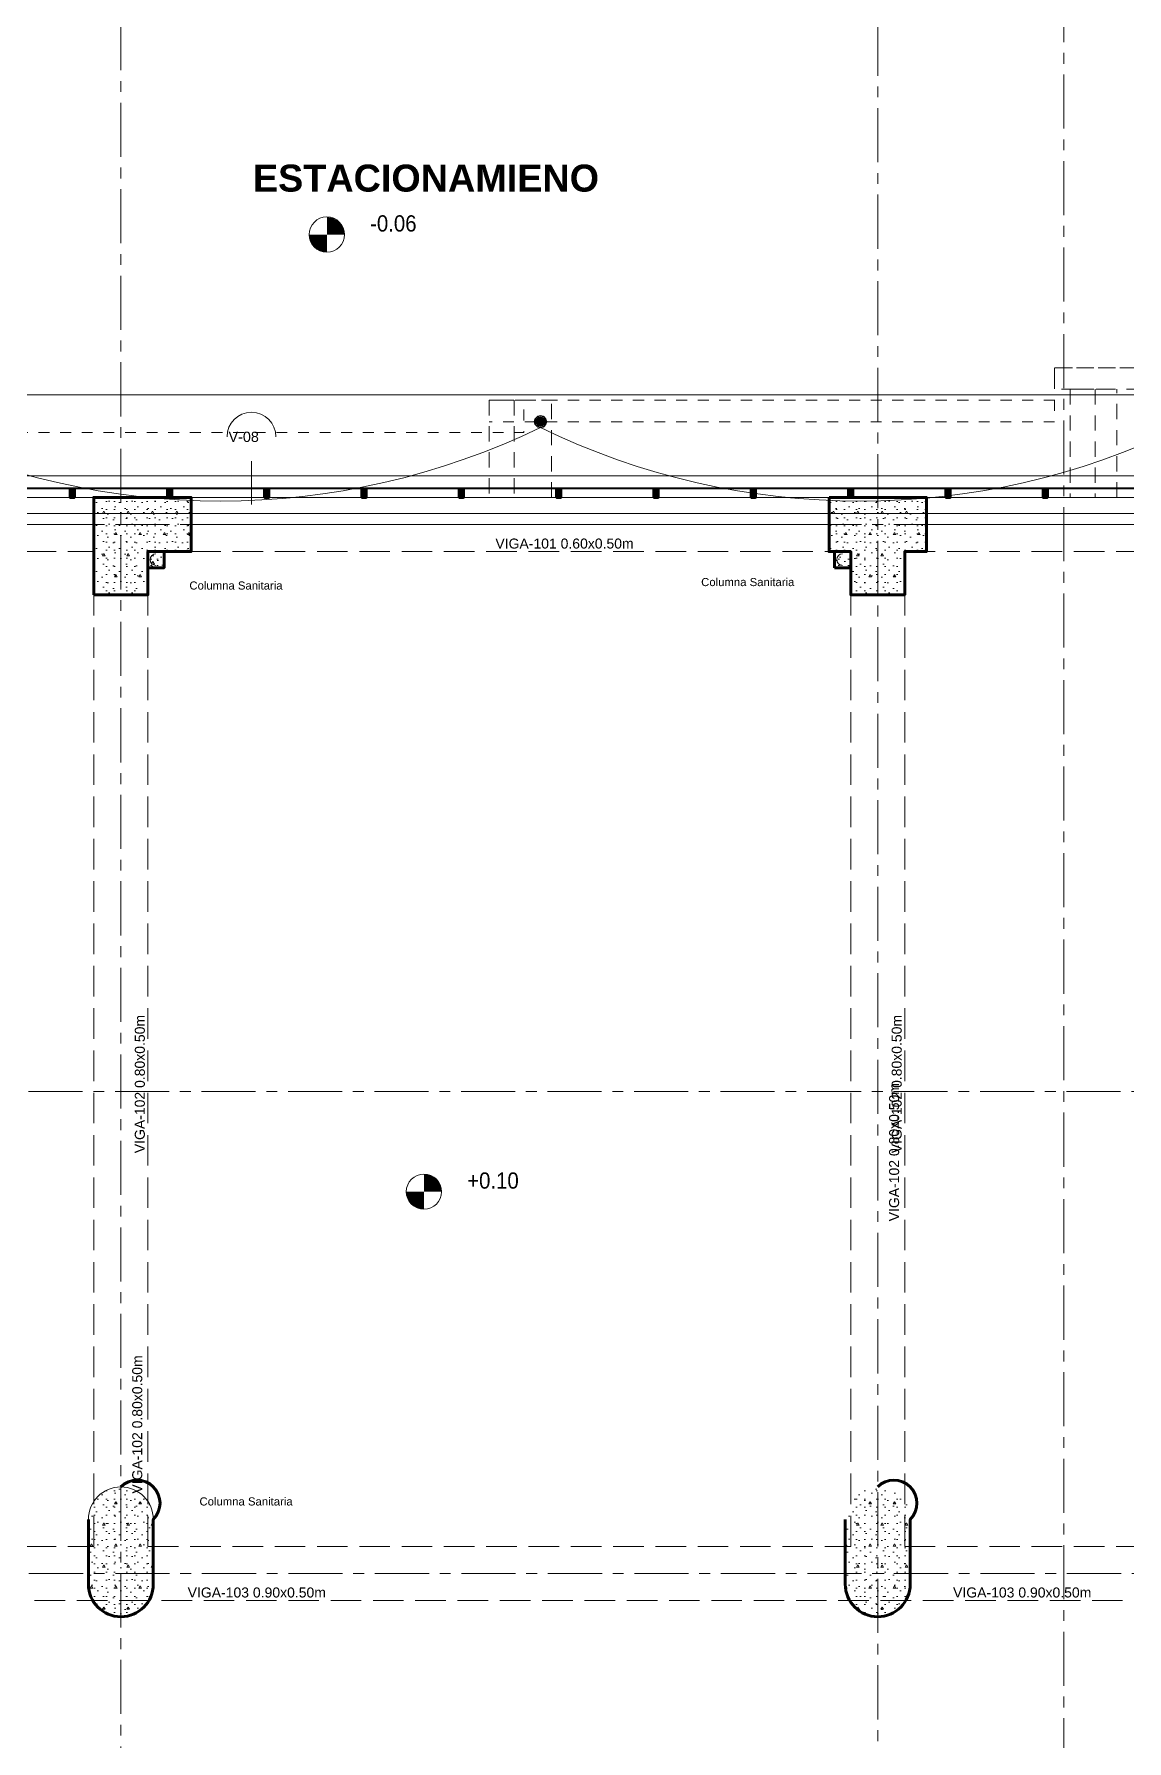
# Model space of a CAD drawing. Header units: inches. Extents: x 2704.1 to 2801.6, y 2415.6 to 2497.
# Drawn here: x 2742.37 to 2752.48, y 2453.79 to 2469.57 of the extents above; entities that cross this region are included whole.
import ezdxf
from ezdxf.lldxf.tags import DXFTag

# ---------------------------------------------------------------- set-up
doc = ezdxf.new("R2010")
doc.units = ezdxf.units.IN
doc.set_wipeout_variables(frame=1)
for name, pattern in [('Hidden Line', [0.391222, 0.282222, -0.109]), ('Línea Oculta', [0.195611, 0.141111, -0.0545]), ('Punto & Raya', [0.65, 0.5, -0.075, 0, -0.075]), ('Rayas', [0.1, 0.05, -0.05]), ('super', [0.125, 0.075, -0.05]), ('Wipeout_Contour', [1, 0, -1])]:
    doc.linetypes.add(name, pattern=pattern)
doc.layers.add('.', color=10, linetype='Continuous', lineweight=0)
doc.layers.add('ALUMBRADO_PVC', color=6, linetype='PVC1', lineweight=30)
for name, color, linetype in [('02 _ ARQ _ ALB _ Ejes Generales', 7, 'Continuous'), ('02 _ ARQ _ ZON _ Espacio.3D', 7, 'Continuous'), ('08 _ STR _ EXT _ 06 Columnas', 7, 'Continuous'), ('08 _ STR _ EXT _ 06 Elementos de Fachada', 7, 'Continuous'), ('08 _ STR _ EXT _ 07 Losa Aligerada', 7, 'Continuous'), ('08 _ STR _ EXT _ 08 Placas Inclinadas', 7, 'Continuous'), ('08 _ STR _ EXT _ 09 Vigas', 7, 'Continuous'), ('08 _ STR _ EXT _ Estacionamiento-Pavimento', 7, 'Continuous'), ('ESQUEMAS', 7, 'Continuous'), ('Estructura - 03 LOSA', 7, 'Continuous'), ('Estructura - 04 MURO', 7, 'Continuous'), ('Estructura - Carga', 7, 'Continuous'), ('Marcador - Secciones', 251, 'Continuous'), ('MEP - HVAC', 7, 'Continuous'), ('Notas - Etiquetas', 251, 'Continuous'), ('Notas - Textos', 7, 'Continuous')]:
    doc.layers.add(name, color=color, linetype=linetype)
doc.layers.add('DLX_TERR_LUM', color=7, linetype='Continuous', true_color=0x92fcfc)
doc.styles.add('Estilo_Generado_1', font='swisseb.ttf')
doc.styles.add('Estilo_Generado_4', font='swisse.ttf')
doc.styles.add('{18b73a54-fa43-428c-adcb-c1c7bbdf2c84}', font='Simplex.shx')
tags = doc.linetypes.add('PVC1', pattern='A,1,-0.19772,["PVC",{18b73a54-fa43-428c-adcb-c1c7bbdf2c84},S=0.13,R=0,X=0,Y=-0.061851],-0.507647', length=1.705367).pattern_tags.tags
tags[6] = DXFTag(74, 10)
pattern_1 = [(0, (2712.85563, 2425.38577), (0, 0.3897114), [0.024375, -0.200625]), (0, (2712.96813, 2425.58063), (0, 0.3897114), [0.024375, -0.200625]), (60, (2712.85563, 2425.38577), (-0.3375, 0.1948557), [0.024375, -0.200625]), (60, (2713.08063, 2425.38577), (-0.3375, 0.1948557), [0.024375, -0.200625]), (120, (2712.88, 2425.38577), (0.3375, 0.1948557), [0.024375, -0.200625]), (120, (2713.105, 2425.38577), (0.3375, 0.1948557), [0.024375, -0.200625]), (0, (2712.85563, 2425.42327), (0, 0.075), [0, -0.075, 0, -0.1125]), (45, (2712.89313, 2425.42327), (-0.05303301, 0.05303301), [0, -0.05625, 0, -0.09375])]
pattern_2 = [(0, (2712.85563, 2425.38577), (0, 0.3117692), [0.03, -0.15]), (0, (2712.94563, 2425.54166), (0, 0.3117692), [0.03, -0.15]), (60, (2712.85563, 2425.38577), (-0.27, 0.1558846), [0.03, -0.15]), (60, (2713.03563, 2425.38577), (-0.27, 0.1558846), [0.03, -0.15]), (120, (2712.88563, 2425.38577), (0.27, 0.1558846), [0.03, -0.15]), (120, (2713.06563, 2425.38577), (0.27, 0.1558846), [0.03, -0.15]), (0, (2712.85563, 2425.41577), (0, 0.06), [0, -0.06, 0, -0.09]), (45, (2712.88563, 2425.41577), (-0.04242641, 0.04242641), [0, -0.045, 0, -0.075])]

# ---------------------------------------------------------------- blocks, each defined once
blk = doc.blocks.new('luminaria exterior')
at = {"layer": '.'}
h = blk.add_hatch(dxfattribs=at)
h.set_pattern_fill('TRIANG', color=4, scale=0.005)
h.set_pattern_definition([(60, (0, 0), (-0.000937499998, 0.00162379763), [0.0009375, -0.0009375]), (120, (0, 0), (-0.001874999998, 1e-12), [0.0009375, -0.0009375]), (0, (-0.0004687, 0.0008119), (0.0009375, 0.00162379763), [0.0009375, -0.0009375])])
edge = h.paths.add_edge_path()
edge.add_arc((123.553, 16.657), 0.0381, 0, 360)
h = blk.add_hatch(dxfattribs=at)
h.set_pattern_fill('TRANS', color=4)
h.set_pattern_definition([(0, (0, 0), (0, 0.25), []), (0, (0, 0.125), (0, 0.25), [0.125, -0.125])])
h.paths.add_polyline_path([(123.525, 16.657, 1), (123.58, 16.657, 1)])
at = {"color": 3}
blk.add_circle((123.553, 16.657), 0.0395, dxfattribs=at)
at = {"layer": 'DLX_TERR_LUM', "color": 3}
for points in [[(123.505, 16.684, 0), (123.497, 16.657, 0)], [(123.497, 16.657, 0), (123.505, 16.684, 0)], [(123.497, 16.657, 0), (123.498, 16.657, 0)], [(123.497, 16.657, 0), (123.505, 16.629, 0)], [(123.498, 16.657, 0), (123.497, 16.657, 0)], [(123.505, 16.629, 0), (123.497, 16.657, 0)], [(123.498, 16.657, 0), (123.505, 16.684, 0)], [(123.505, 16.684, 0), (123.498, 16.657, 0)], [(123.505, 16.629, 0), (123.498, 16.657, 0)], [(123.498, 16.657, 0), (123.505, 16.629, 0)], [(123.525, 16.704, 0), (123.505, 16.684, 0)], [(123.505, 16.684, 0), (123.525, 16.704, 0)], [(123.505, 16.684, 0), (123.525, 16.704, 0)], [(123.525, 16.704, 0), (123.505, 16.684, 0)], [(123.505, 16.684, 0), (123.505, 16.684, 0)], [(123.505, 16.684, 0), (123.505, 16.684, 0)], [(123.505, 16.629, 0), (123.525, 16.609, 0)], [(123.525, 16.609, 0), (123.505, 16.629, 0)], [(123.525, 16.609, 0), (123.505, 16.629, 0)], [(123.505, 16.629, 0), (123.525, 16.609, 0)], [(123.518, 16.676, 0), (123.513, 16.657, 0)], [(123.513, 16.657, 0), (123.518, 16.676, 0)], [(123.513, 16.657, 0), (123.518, 16.637, 0)], [(123.518, 16.637, 0), (123.513, 16.657, 0)], [(123.533, 16.691, 0), (123.518, 16.676, 0)], [(123.518, 16.676, 0), (123.533, 16.691, 0)], [(123.518, 16.637, 0), (123.533, 16.622, 0)], [(123.533, 16.622, 0), (123.518, 16.637, 0)], [(123.552, 16.712, 0), (123.525, 16.704, 0)], [(123.525, 16.704, 0), (123.553, 16.712, 0)], [(123.525, 16.704, 0), (123.552, 16.712, 0)], [(123.553, 16.712, 0), (123.525, 16.704, 0)], [(123.525, 16.704, 0), (123.525, 16.704, 0)], [(123.525, 16.704, 0), (123.525, 16.704, 0)], [(123.525, 16.609, 0), (123.552, 16.602, 0)], [(123.553, 16.602, 0), (123.525, 16.609, 0)], [(123.525, 16.609, 0), (123.525, 16.609, 0)], [(123.525, 16.609, 0), (123.525, 16.609, 0)], [(123.552, 16.602, 0), (123.525, 16.609, 0)], [(123.525, 16.609, 0), (123.553, 16.602, 0)], [(123.552, 16.696, 0), (123.533, 16.691, 0)], [(123.533, 16.691, 0), (123.552, 16.696, 0)], [(123.533, 16.622, 0), (123.552, 16.617, 0)], [(123.552, 16.617, 0), (123.533, 16.622, 0)], [(123.58, 16.704, 0), (123.552, 16.712, 0)], [(123.552, 16.712, 0), (123.58, 16.704, 0)], [(123.572, 16.691, 0), (123.552, 16.696, 0)], [(123.552, 16.696, 0), (123.572, 16.691, 0)], [(123.552, 16.617, 0), (123.572, 16.622, 0)], [(123.572, 16.622, 0), (123.552, 16.617, 0)], [(123.552, 16.602, 0), (123.58, 16.609, 0)], [(123.58, 16.609, 0), (123.552, 16.602, 0)], [(123.553, 16.712, 0), (123.58, 16.704, 0)], [(123.58, 16.704, 0), (123.553, 16.712, 0)], [(123.58, 16.609, 0), (123.553, 16.602, 0)], [(123.553, 16.602, 0), (123.58, 16.609, 0)], [(123.572, 16.691, 0), (123.587, 16.676, 0)], [(123.572, 16.622, 0), (123.587, 16.637, 0)], [(123.587, 16.637, 0), (123.572, 16.622, 0)], [(123.6, 16.684, 0), (123.58, 16.704, 0)], [(123.58, 16.704, 0), (123.6, 16.684, 0)], [(123.58, 16.704, 0), (123.6, 16.684, 0)], [(123.6, 16.684, 0), (123.58, 16.704, 0)], [(123.58, 16.609, 0), (123.6, 16.629, 0)], [(123.6, 16.629, 0), (123.58, 16.609, 0)], [(123.6, 16.629, 0), (123.58, 16.609, 0)], [(123.58, 16.609, 0), (123.6, 16.629, 0)], [(123.58, 16.609, 0), (123.58, 16.609, 0)], [(123.58, 16.609, 0), (123.58, 16.609, 0)], [(123.592, 16.657, 0), (123.587, 16.676, 0)], [(123.587, 16.676, 0), (123.592, 16.657, 0)], [(123.587, 16.637, 0), (123.592, 16.657, 0)], [(123.592, 16.657, 0), (123.587, 16.637, 0)], [(123.607, 16.657, 0), (123.6, 16.684, 0)], [(123.6, 16.684, 0), (123.608, 16.657, 0)], [(123.6, 16.684, 0), (123.607, 16.657, 0)], [(123.608, 16.657, 0), (123.6, 16.684, 0)], [(123.6, 16.629, 0), (123.607, 16.657, 0)], [(123.608, 16.657, 0), (123.6, 16.629, 0)], [(123.607, 16.657, 0), (123.6, 16.629, 0)], [(123.6, 16.629, 0), (123.608, 16.657, 0)], [(123.607, 16.657, 0), (123.608, 16.657, 0)], [(123.608, 16.657, 0), (123.607, 16.657, 0)]]:
    blk.add_polyline3d(points, dxfattribs=at)
at = {"layer": 'DLX_TERR_LUM'}
for points in [[(123.505, 16.629, 0), (123.505, 16.629, 0)], [(123.505, 16.629, 0), (123.505, 16.629, 0)], [(123.552, 16.712, 0), (123.553, 16.712, 0)], [(123.553, 16.712, 0), (123.552, 16.712, 0)], [(123.552, 16.602, 0), (123.553, 16.602, 0)], [(123.553, 16.602, 0), (123.552, 16.602, 0)], [(123.587, 16.676, 0), (123.572, 16.691, 0)], [(123.58, 16.704, 0), (123.58, 16.704, 0)], [(123.58, 16.704, 0), (123.58, 16.704, 0)], [(123.6, 16.684, 0), (123.6, 16.684, 0)], [(123.6, 16.684, 0), (123.6, 16.684, 0)], [(123.6, 16.629, 0), (123.6, 16.629, 0)], [(123.6, 16.629, 0), (123.6, 16.629, 0)]]:
    blk.add_polyline3d(points, dxfattribs=at)

msp = doc.modelspace()

# ---------------------------------------------------------------- hatches: boundary and pattern name
at = {"linetype": 'Continuous', "lineweight": 13, "true_color": 0x636466}
for points in [[(2745.081, 2467.717), (2745.243, 2467.717), (2745.231, 2467.779), (2745.196, 2467.831), (2745.143, 2467.867), (2745.081, 2467.879)], [(2745.081, 2467.717), (2744.918, 2467.717), (2744.93, 2467.654), (2744.966, 2467.602), (2745.018, 2467.566), (2745.081, 2467.554)], [(2745.979, 2458.866), (2746.142, 2458.866), (2746.129, 2458.928), (2746.094, 2458.981), (2746.041, 2459.016), (2745.979, 2459.029)], [(2745.979, 2458.866), (2745.817, 2458.866), (2745.829, 2458.804), (2745.864, 2458.751), (2745.917, 2458.716), (2745.979, 2458.704)]]:
    msp.add_hatch(color=251, dxfattribs=at).paths.add_polyline_path(points)
at = {"layer": '08 _ STR _ EXT _ 06 Columnas', "linetype": 'Continuous', "lineweight": 9}
h = msp.add_hatch(dxfattribs=at)
h.set_pattern_fill('HORMIGÓN_EN_MASA_0002', style=0, pattern_type=2)
h.set_pattern_definition(pattern_1)
h.paths.add_polyline_path([(2742.876, 2455.836), (2742.876, 2455.236, 0.414213), (2743.176, 2454.936, 0.414214), (2743.476, 2455.236), (2743.476, 2455.836, 0.414214), (2743.176, 2456.136, 0.414214)])
h = msp.add_hatch(dxfattribs=at)
h.set_pattern_fill('HORMIGÓN_EN_MASA_0002', style=0, pattern_type=2)
h.set_pattern_definition(pattern_1)
h.paths.add_polyline_path([(2749.876, 2455.836), (2749.876, 2455.236, 0.414213), (2750.176, 2454.936, 0.414214), (2750.476, 2455.236), (2750.476, 2455.836, 0.414214), (2750.176, 2456.136, 0.414214)])
at = {"layer": 'Estructura - Carga', "linetype": 'Continuous', "lineweight": 13}
h = msp.add_hatch(dxfattribs=at)
h.set_pattern_fill('HORMIGÓN_ARMADO_0002', color=251, style=0, pattern_type=2)
h.set_pattern_definition(pattern_2)
h.paths.add_polyline_path([(2743.426, 2464.636), (2743.576, 2464.636), (2743.576, 2464.786), (2743.426, 2464.786)])
h = msp.add_hatch(dxfattribs=at)
h.set_pattern_fill('HORMIGÓN_ARMADO_0002', color=251, style=0, pattern_type=2)
h.set_pattern_definition(pattern_2)
h.paths.add_polyline_path([(2749.776, 2464.636), (2749.926, 2464.636), (2749.926, 2464.786), (2749.776, 2464.786)])

# ---------------------------------------------------------------- linework, layer by layer
at = {"color": 144, "linetype": 'Continuous', "lineweight": 13}
msp.add_lwpolyline([(2742.876, 2455.236, 1), (2743.476, 2455.236), (2743.476, 2455.836, 1), (2742.876, 2455.836)], format="xyb", close=True, dxfattribs=at)
at = {"color": 251, "linetype": 'Continuous', "lineweight": 13, "true_color": 0x636466}
for centre in [(2745.081, 2467.717), (2745.979, 2458.866)]:
    msp.add_circle(centre, 0.163, dxfattribs=at)
at = {"layer": '02 _ ARQ _ ALB _ Ejes Generales', "color": 251, "linetype": 'Punto & Raya', "lineweight": 13}
msp.add_line((2768.426, 2455.336), (2717.701, 2455.336), dxfattribs=at)
at = {"layer": '02 _ ARQ _ ZON _ Espacio.3D', "color": 254, "linetype": 'Continuous', "lineweight": 0, "flags": 128}
msp.add_lwpolyline([(2756.526, 2465.036), (2750.626, 2465.036), (2750.626, 2464.786), (2750.426, 2464.786), (2750.426, 2464.386), (2749.926, 2464.386), (2749.926, 2464.786), (2749.726, 2464.786), (2749.726, 2465.036), (2743.826, 2465.036), (2743.826, 2464.786), (2743.426, 2464.786), (2743.426, 2464.386), (2742.926, 2464.386), (2742.926, 2465.036), (2736.426, 2465.036), (2736.426, 2464.386), (2736.299, 2464.386), (2736.299, 2456.186), (2736.426, 2456.186), (2736.426, 2455.586), (2736.826, 2455.586), (2736.826, 2455.086), (2721.926, 2455.086)], dxfattribs=at)
at = {"layer": '08 _ STR _ EXT _ 06 Columnas', "color": 7, "linetype": 'Continuous', "lineweight": 60, "flags": 128}
for points in [[(2742.876, 2455.836), (2742.876, 2455.236, 1), (2743.476, 2455.236), (2743.476, 2455.836, 1), (2743.176, 2456.136, 0.414214)], [(2749.876, 2455.836), (2749.876, 2455.236, 1), (2750.476, 2455.236), (2750.476, 2455.836, 1), (2750.176, 2456.136, 0.414214)]]:
    msp.add_lwpolyline(points, format="xyb", dxfattribs=at)
at = {"layer": '08 _ STR _ EXT _ 07 Losa Aligerada', "color": 254, "linetype": 'Rayas', "lineweight": 18, "flags": 128}
msp.add_lwpolyline([(2721.026, 2453.325), (2720.526, 2453.325), (2720.526, 2431.186), (2738.091, 2431.186), (2738.091, 2432.586), (2743.287, 2432.586), (2743.287, 2431.386), (2749.926, 2431.386), (2749.926, 2428.761), (2757.426, 2428.761), (2757.426, 2431.436), (2765.176, 2431.436), (2765.176, 2440.386), (2764.426, 2440.386), (2764.426, 2443.486), (2764.426, 2443.486), (2764.426, 2445.736), (2759.526, 2445.736), (2759.526, 2447.736), (2759.526, 2447.986), (2759.526, 2449.886), (2759.526, 2450.136), (2759.526, 2452.136), (2764.426, 2452.136), (2764.426, 2455.086), (2764.426, 2455.086), (2764.426, 2460.586), (2765.376, 2460.586), (2765.376, 2466.486), (2751.811, 2466.486), (2751.811, 2466.186), (2746.903, 2466.186), (2746.903, 2465.886), (2736.226, 2465.886), (2736.226, 2469.259), (2729.126, 2469.259), (2729.126, 2465.286), (2723.976, 2465.286), (2723.976, 2466.336), (2720.876, 2466.336), (2720.876, 2463.086), (2721.926, 2463.086), (2721.926, 2459.286), (2721.026, 2459.286)], close=True, dxfattribs=at)
at = {"layer": '08 _ STR _ EXT _ 07 Losa Aligerada', "color": 254, "linetype": 'Continuous', "lineweight": 18, "flags": 128}
msp.add_lwpolyline([(2721.926, 2432.586), (2764.426, 2432.586), (2764.426, 2465.286), (2721.926, 2465.286)], dxfattribs=at)
at = {"layer": '08 _ STR _ EXT _ 08 Placas Inclinadas', "color": 251, "linetype": 'Línea Oculta', "lineweight": 13, "flags": 128}
for points in [[(2751.955, 2466.286), (2752.388, 2466.286)], [(2746.583, 2466.186), (2747.16, 2466.186)]]:
    msp.add_lwpolyline(points, dxfattribs=at)
at = {"layer": '08 _ STR _ EXT _ 09 Vigas', "color": 251, "linetype": 'super', "lineweight": 13}
for p, q in [((2765.376, 2466.486), (2751.811, 2466.486)), ((2751.811, 2466.486), (2751.811, 2466.286)), ((2765.176, 2466.286), (2751.811, 2466.286)), ((2751.811, 2466.186), (2746.583, 2466.186)), ((2746.583, 2466.186), (2746.583, 2465.986)), ((2751.811, 2466.186), (2751.811, 2465.986)), ((2751.811, 2465.986), (2746.583, 2465.986))]:
    msp.add_line(p, q, dxfattribs=at)
at = {"layer": '08 _ STR _ EXT _ 09 Vigas', "color": 251, "linetype": 'Hidden Line', "lineweight": 13}
for p, q in [((2736.426, 2464.786), (2742.926, 2464.786)), ((2742.926, 2455.586), (2742.926, 2464.786)), ((2743.426, 2464.786), (2749.926, 2464.786)), ((2743.426, 2455.586), (2743.426, 2464.786)), ((2749.926, 2455.586), (2749.926, 2464.786)), ((2750.426, 2464.786), (2756.926, 2464.786)), ((2750.426, 2455.586), (2750.426, 2464.786)), ((2736.426, 2455.586), (2742.926, 2455.586)), ((2743.426, 2455.586), (2749.926, 2455.586)), ((2750.426, 2455.586), (2756.926, 2455.586)), ((2722.426, 2455.086), (2763.926, 2455.086))]:
    msp.add_line(p, q, dxfattribs=at)
at = {"layer": '08 _ STR _ EXT _ Estacionamiento-Pavimento', "color": 7, "linetype": 'Continuous', "lineweight": 18, "flags": 128}
msp.add_lwpolyline([(2721.926, 2466.236), (2765.776, 2466.236), (2765.776, 2426.886), (2782.626, 2426.886), (2782.626, 2472.17), (2769.076, 2472.323), (2769.076, 2476.236), (2721.926, 2476.236)], close=True, dxfattribs=at)
at = {"layer": 'Estructura - 03 LOSA', "color": 7, "linetype": 'Continuous', "lineweight": 18, "flags": 128}
msp.add_lwpolyline([(2765.776, 2466.236), (2715.026, 2466.236)], dxfattribs=at)
at = {"layer": 'Estructura - Carga', "color": 7, "linetype": 'Continuous', "lineweight": 80, "flags": 128}
for points in [[(2743.426, 2464.636), (2743.576, 2464.636), (2743.576, 2464.786), (2743.426, 2464.786)], [(2749.776, 2464.636), (2749.926, 2464.636), (2749.926, 2464.786), (2749.776, 2464.786)]]:
    msp.add_lwpolyline(points, close=True, dxfattribs=at)
at = {"layer": 'Marcador - Secciones', "color": 251, "linetype": 'Punto & Raya', "lineweight": 13}
msp.add_line((2717.522, 2459.792), (2768.796, 2459.792), dxfattribs=at)
at = {"layer": 'MEP - HVAC', "color": 7, "linetype": 'Continuous', "lineweight": 13, "flags": 128}
for points in [[(2743.501, 2464.765, 1), (2743.501, 2464.657)], [(2749.851, 2464.765, 1), (2749.851, 2464.657, 1)]]:
    msp.add_lwpolyline(points, format="xyb", dxfattribs=at)
at = {"layer": 'Notas - Etiquetas', "color": 144, "linetype": 'Continuous', "lineweight": 13, "flags": 128}
msp.add_lwpolyline([(2744.61, 2465.847, 1), (2744.158, 2465.847, 1)], format="xyb", dxfattribs=at)

# ---------------------------------------------------------------- block references
msp.add_blockref('luminaria exterior', (2623.504, 2449.33))
msp.add_blockref('luminaria exterior', (2623.504, 2449.33))

# ---------------------------------------------------------------- texts
at = {"color": 251, "lineweight": 13, "true_color": 0x636466, "char_height": 0.15, "attachment_point": 7, "style": 'Estilo_Generado_4'}
for s, insert in [('\\A1;{\\W0.900000x;\\pql;\\fSwis721 Ex BT|b0|i0|c0|p34;-0.06}', (2745.481, 2467.743)), ('\\A1;{\\W0.900000x;\\pql;\\fSwis721 Ex BT|b0|i0|c0|p34;+0.10}', (2746.379, 2458.892))]:
    msp.add_mtext(s, dxfattribs=dict(at, insert=insert))
at = {"layer": 'Notas - Etiquetas', "color": 8, "lineweight": 35, "insert": (2744.172, 2465.894), "char_height": 0.095, "attachment_point": 1, "style": 'Estilo_Generado_4'}
msp.add_mtext('\\A1;{\\pqj;\\pt0,46;\\fSwis721 Ex BT|b0|i0|c0|p34;V-08\\fSwis721 Ex BT|b0|i0|c0|p34;\\A1{\\H.66x;\\S^  ;}\\fSwis721 Ex BT|b0|i0|c0|p34;\\fSwis721 Ex BT|b0|i0|c0|p34;\\A1{\\H.66x;\\S^  ;}\\fSwis721 Ex BT|b0|i0|c0|p34; \\fSwis721 Ex BT|b0|i0|c0|p34;\\fSwis721 Ex BT|b0|i0|c0|p34;\\fSwis721 Ex BT|b0|i0|c0|p34;\\fSwis721 Ex BT|b0|i0|c0|p34;\\fSwis721 Ex BT|b0|i0|c0|p34;\\fSwis721 Ex BT|b0|i0|c0|p34;\\fSwis721 Ex BT|b0|i0|c0|p34;\\fSwis721 Ex BT|b0|i0|c0|p34;\\fSwis721 Ex BT|b0|i0|c0|p34;\\fSwis721 Ex BT|b0|i0|c0|p34;\\fSwis721 Ex BT|b0|i0|c0|p34;\\fSwis721 Ex BT|b0|i0|c0|p34;\\fSwis721 Ex BT|b0|i0|c0|p34;\\fSwis721 Ex BT|b0|i0|c0|p34;\\fSwis721 Ex BT|b0|i0|c0|p34;\\fSwis721 Ex BT|b0|i0|c0|p34;\\fSwis721 Ex BT|b0|i0|c0|p34;\\fSwis721 Ex BT|b0|i0|c0|p34;\\fSwis721 Ex BT|b0|i0|c0|p34;\\fSwis721 Ex BT|b0|i0|c0|p34;\\fSwis721 Ex BT|b0|i0|c0|p34;\\fSwis721 Ex BT|b0|i0|c0|p34;\\fSwis721 Ex BT|b0|i0|c0|p34;\\fSwis721 Ex BT|b0|i0|c0|p34;\\fSwis721 Ex BT|b0|i0|c0|p34;\\fSwis721 Ex BT|b0|i0|c0|p34;\\fSwis721 Ex BT|b0|i0|c0|p34;\\fSwis721 Ex BT|b0|i0|c0|p34;\\fSwis721 Ex BT|b0|i0|c0|p34;\\fSwis721 Ex BT|b0|i0|c0|p34;\\fSwis721 Ex BT|b0|i0|c0|p34;\\fSwis721 Ex BT|b0|i0|c0|p34;\\fSwis721 Ex BT|b0|i0|c0|p34;\\fSwis721 Ex BT|b0|i0|c0|p34;\\fSwis721 Ex BT|b0|i0|c0|p34;\\fSwis721 Ex BT|b0|i0|c0|p34;\\fSwis721 Ex BT|b0|i0|c0|p34;\\fSwis721 Ex BT|b0|i0|c0|p34;\\fSwis721 Ex BT|b0|i0|c0|p34;\\fSwis721 Ex BT|b0|i0|c0|p34;\\fSwis721 Ex BT|b0|i0|c0|p34;\\fSwis721 Ex BT|b0|i0|c0|p34;\\fSwis721 Ex BT|b0|i0|c0|p34;}', dxfattribs=at)
at = {"layer": 'Notas - Etiquetas', "color": 8, "linetype": 'Continuous', "lineweight": 13, "char_height": 0.0925, "attachment_point": 7, "style": 'Estilo_Generado_4'}
for s, insert in [('\\A1;{\\pql;\\fSwis721 Ex BT|b0|i0|c0|p34;VIGA-101\\fSwis721 Ex BT|b0|i0|c0|p34; \\fSwis721 Ex BT|b0|i0|c0|p34;0.60\\fSwis721 Ex BT|b0|i0|c0|p34;x\\fSwis721 Ex BT|b0|i0|c0|p34;0.50\\fSwis721 Ex BT|b0|i0|c0|p34;m}', (2746.64, 2464.812)), ('\\A1;{\\pql;\\fSwis721 Ex BT|b0|i0|c0|p34;VIGA-103\\fSwis721 Ex BT|b0|i0|c0|p34; \\fSwis721 Ex BT|b0|i0|c0|p34;0.90\\fSwis721 Ex BT|b0|i0|c0|p34;x\\fSwis721 Ex BT|b0|i0|c0|p34;0.50\\fSwis721 Ex BT|b0|i0|c0|p34;m}', (2743.794, 2455.112)), ('\\A1;{\\pql;\\fSwis721 Ex BT|b0|i0|c0|p34;VIGA-103\\fSwis721 Ex BT|b0|i0|c0|p34; \\fSwis721 Ex BT|b0|i0|c0|p34;0.90\\fSwis721 Ex BT|b0|i0|c0|p34;x\\fSwis721 Ex BT|b0|i0|c0|p34;0.50\\fSwis721 Ex BT|b0|i0|c0|p34;m}', (2750.873, 2455.112))]:
    msp.add_mtext(s, dxfattribs=dict(at, insert=insert))
at = {"layer": 'Notas - Etiquetas', "color": 8, "linetype": 'Continuous', "lineweight": 35, "char_height": 0.075, "attachment_point": 4, "style": 'Estilo_Generado_4'}
for insert in [(2743.81, 2464.471), (2748.543, 2464.503), (2743.903, 2456.001)]:
    msp.add_mtext('\\A1;{\\pql;\\fSwis721 Ex BT|b0|i0|c0|p34;Columna Sanitaria}', dxfattribs=dict(at, insert=insert))
at = {"layer": 'Notas - Etiquetas', "color": 8, "linetype": 'Continuous', "lineweight": 13, "char_height": 0.0925, "attachment_point": 7, "rotation": 90, "style": 'Estilo_Generado_4'}
for insert in [(2743.399, 2459.222), (2750.399, 2459.222), (2750.375, 2458.592), (2743.375, 2456.074)]:
    msp.add_mtext('\\A1;{\\pql;\\fSwis721 Ex BT|b0|i0|c0|p34;VIGA-102\\fSwis721 Ex BT|b0|i0|c0|p34; \\fSwis721 Ex BT|b0|i0|c0|p34;0.80\\fSwis721 Ex BT|b0|i0|c0|p34;x\\fSwis721 Ex BT|b0|i0|c0|p34;0.50\\fSwis721 Ex BT|b0|i0|c0|p34;m}', dxfattribs=dict(at, insert=insert))
at = {"layer": 'Notas - Textos', "color": 251, "linetype": 'Continuous', "lineweight": 13, "insert": (2745.998, 2468.364), "char_height": 0.25, "attachment_point": 2, "style": 'Estilo_Generado_1'}
msp.add_mtext('\\A1;{\\pqc;\\fSwis721 Ex BT|b1|i0|c0|p34;ESTACIONAMIENO}', dxfattribs=at)

# ---------------------------------------------------------------- next in the draw order: wipeouts: each hides what was drawn before it
at = {"color": 254, "linetype": 'Wipeout_Contour', "lineweight": 0, "ltscale": 745.804662}
msp.add_wipeout([(2736.426, 2465.486), (2736.426, 2465.036), (2742.926, 2465.036), (2742.926, 2465.286), (2743.826, 2465.286), (2743.826, 2465.036), (2749.726, 2465.036), (2749.726, 2465.286), (2750.626, 2465.286), (2750.626, 2465.036), (2756.526, 2465.036), (2756.526, 2465.286), (2756.637, 2465.286), (2756.726, 2465.486)], dxfattribs=at).dxf.layer = '08 _ STR _ EXT _ 06 Elementos de Fachada'

# ---------------------------------------------------------------- next in the draw order: linework, layer by layer
at = {"color": 251, "linetype": 'Línea Oculta', "lineweight": 13, "flags": 128}
for points in [[(2736.406, 2465.366), (2756.546, 2465.366)], [(2741.831, 2465.376), (2742.721, 2465.376)], [(2742.721, 2465.376), (2742.721, 2465.366)], [(2742.731, 2465.376), (2743.621, 2465.376)], [(2742.731, 2465.376), (2742.731, 2465.366)], [(2743.621, 2465.376), (2743.621, 2465.366)], [(2743.631, 2465.376), (2744.521, 2465.376)], [(2743.631, 2465.376), (2743.631, 2465.366)], [(2744.521, 2465.376), (2744.521, 2465.366)], [(2744.531, 2465.376), (2745.421, 2465.376)], [(2744.531, 2465.376), (2744.531, 2465.366)], [(2745.421, 2465.376), (2745.421, 2465.366)], [(2745.431, 2465.376), (2746.321, 2465.376)], [(2745.431, 2465.376), (2745.431, 2465.366)], [(2746.321, 2465.376), (2746.321, 2465.366)], [(2746.331, 2465.376), (2747.221, 2465.376)], [(2746.331, 2465.376), (2746.331, 2465.366)], [(2747.221, 2465.376), (2747.221, 2465.366)], [(2747.231, 2465.376), (2748.121, 2465.376)], [(2747.231, 2465.376), (2747.231, 2465.366)], [(2748.121, 2465.376), (2748.121, 2465.366)], [(2748.131, 2465.376), (2749.021, 2465.376)], [(2748.131, 2465.376), (2748.131, 2465.366)], [(2749.021, 2465.376), (2749.021, 2465.366)], [(2749.031, 2465.376), (2749.921, 2465.376)], [(2749.031, 2465.376), (2749.031, 2465.366)], [(2749.921, 2465.376), (2749.921, 2465.366)], [(2749.931, 2465.376), (2750.821, 2465.376)], [(2749.931, 2465.376), (2749.931, 2465.366)], [(2750.821, 2465.376), (2750.821, 2465.366)], [(2750.831, 2465.376), (2751.721, 2465.376)], [(2750.831, 2465.376), (2750.831, 2465.366)], [(2751.721, 2465.376), (2751.721, 2465.366)], [(2751.731, 2465.376), (2752.621, 2465.376)], [(2751.731, 2465.376), (2751.731, 2465.366)]]:
    msp.add_lwpolyline(points, dxfattribs=at)
at = {"color": 7, "linetype": 'Continuous', "lineweight": 13, "flags": 128}
for points in [[(2741.831, 2465.376), (2741.831, 2465.366), (2742.721, 2465.366), (2742.721, 2465.376)], [(2742.731, 2465.376), (2742.731, 2465.366), (2743.621, 2465.366), (2743.621, 2465.376)], [(2743.631, 2465.376), (2743.631, 2465.366), (2744.521, 2465.366), (2744.521, 2465.376)], [(2744.531, 2465.376), (2744.531, 2465.366), (2745.421, 2465.366), (2745.421, 2465.376)], [(2745.431, 2465.376), (2745.431, 2465.366), (2746.321, 2465.366), (2746.321, 2465.376)], [(2746.331, 2465.376), (2746.331, 2465.366), (2747.221, 2465.366), (2747.221, 2465.376)], [(2747.231, 2465.376), (2747.231, 2465.366), (2748.121, 2465.366), (2748.121, 2465.376)], [(2748.131, 2465.376), (2748.131, 2465.366), (2749.021, 2465.366), (2749.021, 2465.376)], [(2749.031, 2465.376), (2749.031, 2465.366), (2749.921, 2465.366), (2749.921, 2465.376)], [(2749.931, 2465.376), (2749.931, 2465.366), (2750.821, 2465.366), (2750.821, 2465.376)], [(2750.831, 2465.376), (2750.831, 2465.366), (2751.721, 2465.366), (2751.721, 2465.376)], [(2751.731, 2465.376), (2751.731, 2465.366), (2752.621, 2465.366), (2752.621, 2465.376)]]:
    msp.add_lwpolyline(points, close=True, dxfattribs=at)
at = {"layer": '08 _ STR _ EXT _ 06 Elementos de Fachada', "color": 7, "linetype": 'Continuous', "lineweight": 13, "flags": 128}
for points in [[(2756.726, 2465.486), (2736.426, 2465.486)], [(2736.426, 2465.036), (2742.926, 2465.036)], [(2743.826, 2465.036), (2749.726, 2465.036)], [(2750.626, 2465.036), (2756.526, 2465.036)]]:
    msp.add_lwpolyline(points, dxfattribs=at)

# ---------------------------------------------------------------- next in the draw order: wipeouts: each hides what was drawn before it
at = {"color": 254, "linetype": 'Wipeout_Contour', "lineweight": 0, "ltscale": 628.945722}
msp.add_wipeout([(2736.426, 2465.036), (2742.926, 2465.036), (2742.926, 2465.286), (2743.826, 2465.286), (2743.826, 2465.036), (2749.726, 2465.036), (2749.726, 2465.286), (2750.626, 2465.286), (2750.626, 2465.036), (2756.526, 2465.036), (2756.526, 2465.286), (2736.426, 2465.286)], dxfattribs=at).dxf.layer = 'Estructura - 04 MURO'

# ---------------------------------------------------------------- next in the draw order: hatches: boundary and pattern name
at = {"linetype": 'Continuous', "lineweight": 13, "true_color": 0x636466}
for points in [[(2742.746, 2465.366), (2742.706, 2465.366), (2742.706, 2465.286), (2742.746, 2465.286)], [(2743.646, 2465.366), (2743.606, 2465.366), (2743.606, 2465.286), (2743.646, 2465.286)], [(2744.546, 2465.366), (2744.506, 2465.366), (2744.506, 2465.286), (2744.546, 2465.286)], [(2745.446, 2465.366), (2745.406, 2465.366), (2745.406, 2465.286), (2745.446, 2465.286)], [(2746.346, 2465.366), (2746.306, 2465.366), (2746.306, 2465.286), (2746.346, 2465.286)], [(2747.246, 2465.366), (2747.206, 2465.366), (2747.206, 2465.286), (2747.246, 2465.286)], [(2748.146, 2465.366), (2748.106, 2465.366), (2748.106, 2465.286), (2748.146, 2465.286)], [(2749.046, 2465.366), (2749.006, 2465.366), (2749.006, 2465.286), (2749.046, 2465.286)], [(2749.946, 2465.366), (2749.906, 2465.366), (2749.906, 2465.286), (2749.946, 2465.286)], [(2750.846, 2465.366), (2750.806, 2465.366), (2750.806, 2465.286), (2750.846, 2465.286)], [(2751.746, 2465.366), (2751.706, 2465.366), (2751.706, 2465.286), (2751.746, 2465.286)]]:
    msp.add_hatch(color=251, dxfattribs=at).paths.add_polyline_path(points)
at = {"layer": '08 _ STR _ EXT _ 06 Columnas', "linetype": 'Continuous', "lineweight": 9}
h = msp.add_hatch(dxfattribs=at)
h.set_pattern_fill('HORMIGÓN_EN_MASA_0002', style=0, pattern_type=2)
h.set_pattern_definition(pattern_1)
h.paths.add_polyline_path([(2742.926, 2464.386), (2743.426, 2464.386), (2743.426, 2464.786), (2743.826, 2464.786), (2743.826, 2465.286), (2742.926, 2465.286)])
h = msp.add_hatch(dxfattribs=at)
h.set_pattern_fill('HORMIGÓN_EN_MASA_0002', style=0, pattern_type=2)
h.set_pattern_definition(pattern_1)
h.paths.add_polyline_path([(2749.726, 2465.286), (2749.726, 2464.786), (2749.926, 2464.786), (2749.926, 2464.386), (2750.426, 2464.386), (2750.426, 2464.786), (2750.626, 2464.786), (2750.626, 2465.286)])

# ---------------------------------------------------------------- next in the draw order: linework, layer by layer
at = {"color": 251, "linetype": 'Línea Oculta', "lineweight": 13, "flags": 128}
msp.add_lwpolyline([(2736.406, 2465.286), (2756.546, 2465.286)], dxfattribs=at)
at = {"color": 7, "linetype": 'Continuous', "lineweight": 60, "flags": 128}
for points in [[(2742.746, 2465.366), (2742.706, 2465.366), (2742.706, 2465.286), (2742.746, 2465.286)], [(2743.646, 2465.366), (2743.606, 2465.366), (2743.606, 2465.286), (2743.646, 2465.286)], [(2744.546, 2465.366), (2744.506, 2465.366), (2744.506, 2465.286), (2744.546, 2465.286)], [(2745.446, 2465.366), (2745.406, 2465.366), (2745.406, 2465.286), (2745.446, 2465.286)], [(2746.346, 2465.366), (2746.306, 2465.366), (2746.306, 2465.286), (2746.346, 2465.286)], [(2747.246, 2465.366), (2747.206, 2465.366), (2747.206, 2465.286), (2747.246, 2465.286)], [(2748.146, 2465.366), (2748.106, 2465.366), (2748.106, 2465.286), (2748.146, 2465.286)], [(2749.046, 2465.366), (2749.006, 2465.366), (2749.006, 2465.286), (2749.046, 2465.286)], [(2749.946, 2465.366), (2749.906, 2465.366), (2749.906, 2465.286), (2749.946, 2465.286)], [(2750.846, 2465.366), (2750.806, 2465.366), (2750.806, 2465.286), (2750.846, 2465.286)], [(2751.746, 2465.366), (2751.706, 2465.366), (2751.706, 2465.286), (2751.746, 2465.286)]]:
    msp.add_lwpolyline(points, close=True, dxfattribs=at)
at = {"layer": '02 _ ARQ _ ALB _ Ejes Generales', "color": 251, "linetype": 'Punto & Raya', "lineweight": 13}
for p, q in [((2750.176, 2471.286), (2750.176, 2427.436)), ((2743.176, 2428.436), (2743.176, 2470.286)), ((2768.426, 2465.036), (2717.701, 2465.036))]:
    msp.add_line(p, q, dxfattribs=at)
at = {"layer": '08 _ STR _ EXT _ 06 Columnas', "color": 7, "linetype": 'Continuous', "lineweight": 80, "flags": 128}
for points in [[(2742.926, 2464.386), (2742.926, 2465.286), (2743.826, 2465.286), (2743.826, 2464.786), (2743.426, 2464.786), (2743.426, 2464.386)], [(2749.726, 2465.286), (2750.626, 2465.286), (2750.626, 2464.786), (2750.426, 2464.786), (2750.426, 2464.386), (2749.926, 2464.386), (2749.926, 2464.786), (2749.726, 2464.786)]]:
    msp.add_lwpolyline(points, close=True, dxfattribs=at)
at = {"layer": '08 _ STR _ EXT _ 08 Placas Inclinadas', "color": 251, "linetype": 'Línea Oculta', "lineweight": 13}
for p, q in [((2752.186, 2466.286), (2752.186, 2465.286)), ((2746.814, 2466.186), (2746.814, 2465.286))]:
    msp.add_line(p, q, dxfattribs=at)
at = {"layer": '08 _ STR _ EXT _ 08 Placas Inclinadas', "color": 251, "linetype": 'Línea Oculta', "lineweight": 13, "flags": 128}
for points in [[(2751.955, 2466.286), (2751.955, 2465.286)], [(2752.388, 2465.286), (2752.388, 2466.286)], [(2746.583, 2466.186), (2746.583, 2465.286)], [(2747.16, 2465.286), (2747.16, 2466.186)], [(2746.583, 2465.286), (2747.16, 2465.286)], [(2751.955, 2465.286), (2752.388, 2465.286)]]:
    msp.add_lwpolyline(points, dxfattribs=at)
at = {"layer": '08 _ STR _ EXT _ 09 Vigas', "color": 251, "linetype": 'Hidden Line', "lineweight": 13}
msp.add_line((2721.926, 2465.286), (2764.426, 2465.286), dxfattribs=at)
at = {"layer": 'ALUMBRADO_PVC', "linetype": 'PVC1', "lineweight": 15, "ltscale": 0.2}
for centre, radius, start, end in [((2744.099, 2472.028), 6.775, 244.1162, 295.8846), ((2750.014, 2472.021), 6.769, 244.0899, 295.911)]:
    msp.add_arc(centre, radius, start, end, dxfattribs=at)
at = {"layer": 'ESQUEMAS', "color": 7, "linetype": 'Continuous', "lineweight": 13, "flags": 128}
msp.add_lwpolyline([(2764.276, 2432.736), (2722.076, 2432.736), (2722.076, 2433.536), (2719.376, 2433.536), (2719.376, 2434.286), (2722.076, 2434.286), (2722.076, 2437.661), (2719.376, 2437.661), (2719.376, 2438.411), (2722.076, 2438.411), (2722.076, 2441.786), (2719.376, 2441.786), (2719.376, 2442.536), (2722.076, 2442.536), (2722.076, 2456.339), (2721.106, 2456.339), (2721.106, 2459.206), (2722.076, 2459.206), (2722.076, 2465.136), (2764.276, 2465.136), (2764.276, 2443.336), (2765.626, 2443.336), (2765.626, 2440.536), (2764.276, 2440.536)], close=True, dxfattribs=at)
at = {"layer": 'Estructura - 03 LOSA', "color": 7, "linetype": 'Continuous', "lineweight": 18, "flags": 128}
msp.add_lwpolyline([(2715.026, 2451.436), (2721.677, 2451.436), (2721.678, 2456.086), (2721.106, 2456.086), (2721.106, 2459.206), (2721.926, 2459.206), (2721.926, 2465.286), (2764.426, 2465.286)], dxfattribs=at)
at = {"layer": 'Estructura - 04 MURO', "color": 7, "linetype": 'Continuous', "lineweight": 13, "flags": 128}
for points in [[(2756.526, 2465.286), (2736.426, 2465.286)], [(2736.426, 2465.036), (2742.926, 2465.036)], [(2743.826, 2465.036), (2749.726, 2465.036)], [(2750.626, 2465.036), (2756.526, 2465.036)]]:
    msp.add_lwpolyline(points, dxfattribs=at)
at = {"layer": 'Marcador - Secciones', "color": 251, "linetype": 'Punto & Raya', "lineweight": 13}
msp.add_line((2751.898, 2471.597), (2751.898, 2426.274), dxfattribs=at)
at = {"layer": 'Notas - Etiquetas', "color": 144, "linetype": 'Continuous', "lineweight": 13}
msp.add_line((2744.384, 2465.221), (2744.384, 2465.621), dxfattribs=at)

doc.saveas('drawing.dxf')
